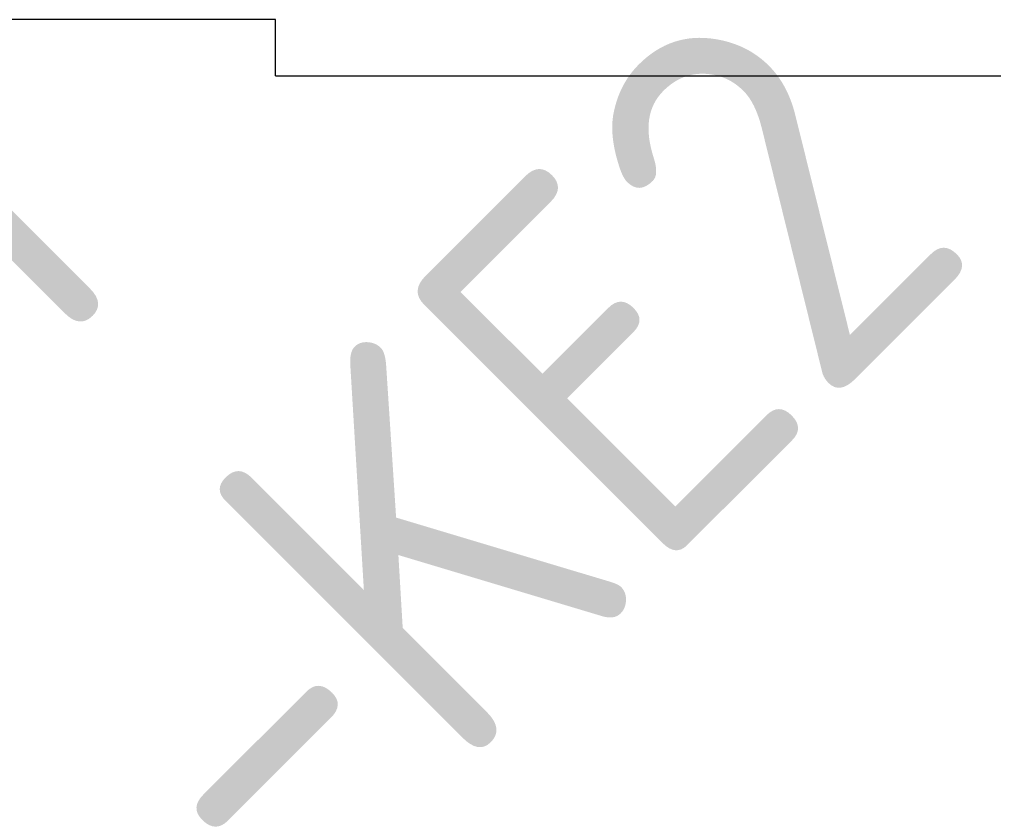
# Model space of a CAD drawing. Header units: millimetres. Extents: x 4137 to 6698, y 1400 to 3585.
# Drawn here: x 5724.3 to 5776.2, y 3366.3 to 3408.8 of the extents above; entities that cross this region are included whole.
import ezdxf
from ezdxf.enums import TextEntityAlignment as Align

# ---------------------------------------------------------------- set-up
doc = ezdxf.new("R2010")
doc.units = ezdxf.units.MM
doc.layers.add('000-PI-ORMAR', color=2, linetype='Continuous')
doc.layers.add('SI-ORMAR-Tekst', color=7, linetype='Continuous', lineweight=5)
doc.styles.add('PI0', font='isocpeur.ttf', dxfattribs={"width": 0.9})

msp = doc.modelspace()

# ---------------------------------------------------------------- linework, layer by layer
at = {"layer": '000-PI-ORMAR', "color": 0, "linetype": 'ByBlock', "lineweight": 0}
for p, q in [((5737.948, 3408.778), (5126.948, 3408.778)), ((5737.948, 3405.778), (5737.948, 3408.778)), ((5737.948, 3405.778), (5781.948, 3405.778))]:
    msp.add_line(p, q, dxfattribs=at)

# ---------------------------------------------------------------- texts
at = {"layer": 'SI-ORMAR-Tekst', "color": 0, "linetype": 'ByBlock', "lineweight": 0, "style": 'PI0', "width": 0.9}
for s, p in [('-KE2', (5750.179, 3385.171)), ('-KE1', (5706.288, 3385.17))]:
    msp.add_text(s, height=20, rotation=45, dxfattribs=at).set_placement(p, align=Align.MIDDLE)

doc.saveas('drawing.dxf')
